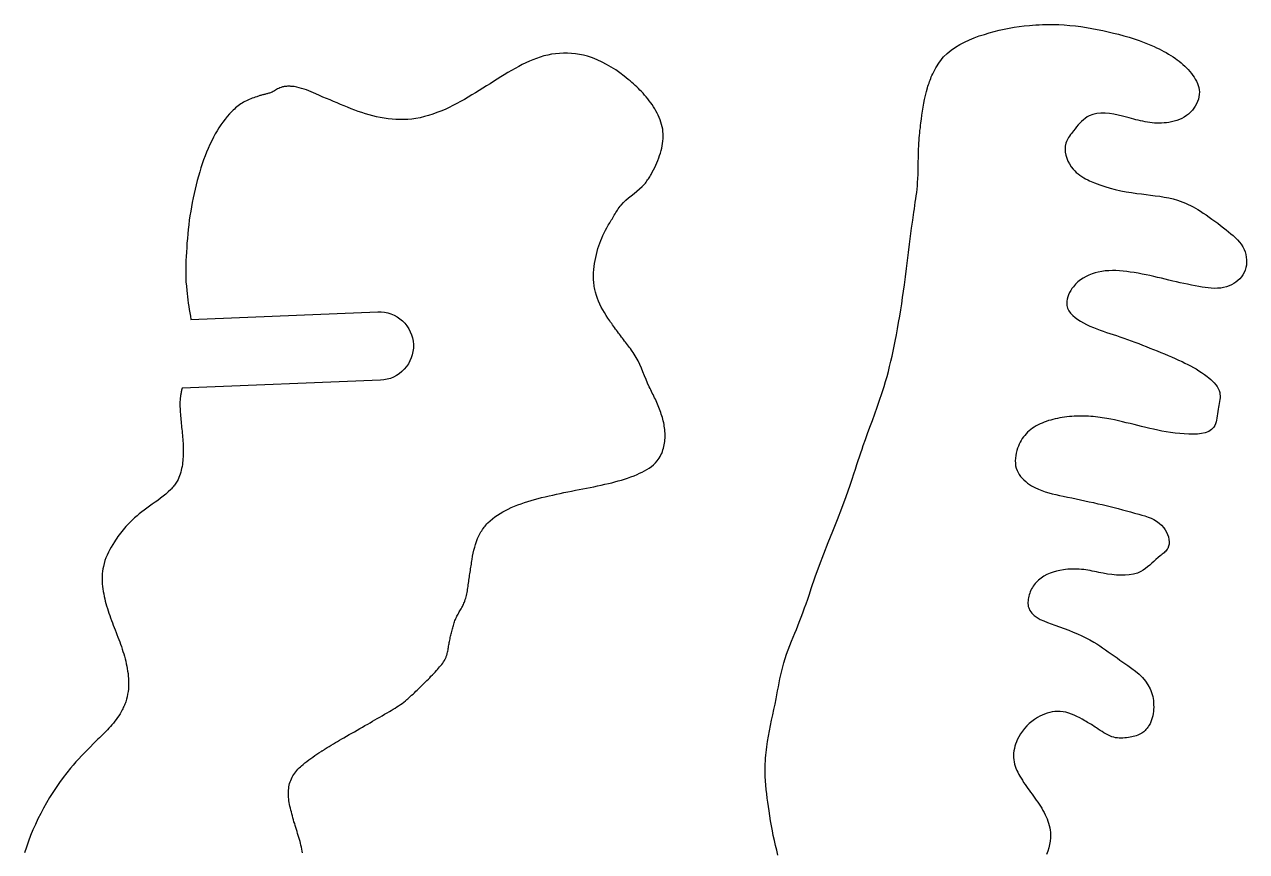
# Model space of a CAD drawing. Extents: x 0 to 940, y 0 to 559.
# Drawn here: x 487.7 to 594.8, y 475.5 to 548.1 of the extents above; entities that cross this region are included whole.
import ezdxf

# ---------------------------------------------------------------- set-up
doc = ezdxf.new("R2010")
doc.units = 0
doc.layers.add('CK_LEVEL_1', color=1, linetype='CONTINUOUS')

msp = doc.modelspace()

# ---------------------------------------------------------------- linework, layer by layer
at = {"layer": 'CK_LEVEL_1'}
msp.add_lwpolyline([(553.76, 475.23), (553.65, 475.66), (553.54, 476.09), (553.44, 476.52), (553.35, 476.95), (553.27, 477.38), (553.19, 477.81), (553.11, 478.25), (553.04, 478.69), (552.98, 479.12), (552.92, 479.5), (552.87, 479.87), (552.82, 480.24), (552.77, 480.62), (552.73, 480.99), (552.7, 481.37), (552.67, 481.74), (552.65, 482.12), (552.64, 482.5), (552.64, 482.74), (552.65, 482.99), (552.65, 483.24), (552.66, 483.49), (552.68, 483.74), (552.7, 483.99), (552.72, 484.23), (552.75, 484.48), (552.78, 484.73), (552.84, 485.2), (552.92, 485.67), (553.01, 486.14), (553.1, 486.61), (553.2, 487.08), (553.31, 487.55), (553.41, 488.01), (553.51, 488.48), (553.6, 488.94), (553.67, 489.29), (553.73, 489.64), (553.8, 489.99), (553.86, 490.34), (553.93, 490.69), (554.01, 491.04), (554.09, 491.4), (554.17, 491.75), (554.27, 492.1), (554.39, 492.48), (554.52, 492.87), (554.65, 493.24), (554.79, 493.62), (554.94, 493.99), (555.08, 494.34), (555.23, 494.69), (555.37, 495.03), (555.5, 495.35), (555.62, 495.66), (555.74, 495.96), (555.86, 496.26), (555.97, 496.58), (556.09, 496.91), (556.22, 497.27), (556.36, 497.67), (556.51, 498.12), (556.67, 498.62), (557.02, 499.64), (557.39, 500.65), (557.78, 501.65), (558.17, 502.65), (558.57, 503.65), (558.96, 504.65), (559.35, 505.66), (559.72, 506.67), (560.08, 507.68), (560.25, 508.2), (560.4, 508.66), (560.54, 509.08), (560.67, 509.47), (560.79, 509.83), (560.9, 510.17), (561.01, 510.5), (561.12, 510.83), (561.23, 511.16), (561.42, 511.67), (561.61, 512.21), (561.82, 512.76), (562.03, 513.34), (562.24, 513.92), (562.46, 514.51), (562.66, 515.11), (562.86, 515.71), (563.05, 516.31), (563.19, 516.75), (563.31, 517.2), (563.43, 517.64), (563.54, 518.08), (563.65, 518.53), (563.75, 518.97), (563.85, 519.41), (563.94, 519.85), (564.03, 520.29), (564.13, 520.84), (564.23, 521.38), (564.33, 521.93), (564.42, 522.48), (564.51, 523.03), (564.6, 523.58), (564.68, 524.13), (564.76, 524.68), (564.84, 525.24), (564.93, 525.95), (565.02, 526.66), (565.11, 527.37), (565.2, 528.08), (565.29, 528.79), (565.38, 529.5), (565.47, 530.21), (565.57, 530.91), (565.67, 531.62), (565.71, 531.91), (565.75, 532.2), (565.79, 532.48), (565.83, 532.77), (565.87, 533.05), (565.91, 533.34), (565.94, 533.63), (565.97, 533.91), (565.99, 534.2), (566.01, 534.56), (566.03, 534.92), (566.04, 535.28), (566.05, 535.65), (566.05, 536.01), (566.06, 536.37), (566.07, 536.74), (566.08, 537.1), (566.09, 537.46), (566.11, 537.68), (566.12, 537.9), (566.14, 538.12), (566.16, 538.34), (566.18, 538.56), (566.2, 538.77), (566.23, 538.99), (566.25, 539.21), (566.28, 539.43), (566.32, 539.77), (566.37, 540.12), (566.42, 540.46), (566.47, 540.81), (566.53, 541.15), (566.6, 541.49), (566.67, 541.83), (566.76, 542.17), (566.85, 542.51), (566.9, 542.65), (566.94, 542.79), (566.99, 542.92), (567.03, 543.06), (567.09, 543.19), (567.14, 543.33), (567.19, 543.46), (567.25, 543.6), (567.31, 543.73), (567.4, 543.91), (567.49, 544.08), (567.58, 544.26), (567.69, 544.43), (567.79, 544.59), (567.9, 544.76), (568.02, 544.91), (568.14, 545.07), (568.27, 545.21), (568.59, 545.53), (568.94, 545.81), (569.31, 546.07), (569.7, 546.31), (570.1, 546.52), (570.53, 546.72), (570.96, 546.89), (571.39, 547.05), (571.84, 547.19), (572.27, 547.33), (572.71, 547.45), (573.15, 547.55), (573.58, 547.65), (574.02, 547.74), (574.46, 547.82), (574.9, 547.88), (575.34, 547.94), (575.79, 547.98), (576.07, 548.01), (576.36, 548.03), (576.64, 548.04), (576.93, 548.05), (577.21, 548.06), (577.5, 548.06), (577.79, 548.06), (578.07, 548.06), (578.36, 548.05), (578.84, 548.02), (579.33, 547.98), (579.81, 547.93), (580.29, 547.87), (580.78, 547.8), (581.25, 547.72), (581.73, 547.63), (582.21, 547.53), (582.69, 547.42), (583.14, 547.31), (583.6, 547.2), (584.05, 547.07), (584.51, 546.94), (584.95, 546.8), (585.4, 546.65), (585.84, 546.48), (586.28, 546.31), (586.71, 546.12), (586.92, 546.02), (587.14, 545.92), (587.35, 545.81), (587.56, 545.7), (587.77, 545.59), (587.97, 545.47), (588.17, 545.34), (588.37, 545.22), (588.57, 545.08), (588.74, 544.96), (588.91, 544.83), (589.07, 544.69), (589.23, 544.55), (589.39, 544.41), (589.54, 544.26), (589.69, 544.1), (589.83, 543.93), (589.97, 543.76), (590.09, 543.6), (590.21, 543.43), (590.31, 543.26), (590.41, 543.08), (590.5, 542.9), (590.57, 542.72), (590.62, 542.53), (590.66, 542.34), (590.68, 542.15), (590.67, 541.93), (590.64, 541.72), (590.59, 541.51), (590.52, 541.3), (590.43, 541.1), (590.32, 540.9), (590.2, 540.71), (590.06, 540.54), (589.91, 540.37), (589.73, 540.21), (589.54, 540.07), (589.34, 539.94), (589.13, 539.83), (588.92, 539.73), (588.7, 539.65), (588.47, 539.58), (588.24, 539.52), (588, 539.48), (587.79, 539.45), (587.58, 539.43), (587.37, 539.41), (587.16, 539.41), (586.95, 539.41), (586.74, 539.42), (586.53, 539.44), (586.33, 539.47), (586.12, 539.5), (585.92, 539.53), (585.72, 539.57), (585.52, 539.61), (585.32, 539.66), (585.12, 539.71), (584.92, 539.76), (584.72, 539.82), (584.51, 539.87), (584.3, 539.93), (583.93, 540.03), (583.55, 540.12), (583.17, 540.19), (582.79, 540.25), (582.41, 540.28), (582.04, 540.29), (581.68, 540.25), (581.34, 540.17), (581.02, 540.04), (580.85, 539.95), (580.68, 539.83), (580.52, 539.7), (580.36, 539.56), (580.21, 539.41), (580.07, 539.25), (579.92, 539.08), (579.78, 538.91), (579.65, 538.74), (579.55, 538.63), (579.46, 538.51), (579.38, 538.4), (579.29, 538.28), (579.22, 538.16), (579.14, 538.04), (579.08, 537.91), (579.03, 537.79), (578.98, 537.66), (578.93, 537.4), (578.91, 537.14), (578.93, 536.87), (578.98, 536.61), (579.06, 536.34), (579.16, 536.08), (579.29, 535.83), (579.44, 535.59), (579.61, 535.37), (579.75, 535.22), (579.89, 535.09), (580.05, 534.96), (580.21, 534.84), (580.37, 534.73), (580.54, 534.63), (580.71, 534.54), (580.89, 534.45), (581.06, 534.36), (581.5, 534.17), (581.94, 534), (582.4, 533.85), (582.85, 533.72), (583.31, 533.6), (583.78, 533.49), (584.25, 533.4), (584.72, 533.32), (585.2, 533.25), (585.6, 533.2), (586, 533.15), (586.4, 533.11), (586.81, 533.05), (587.21, 533), (587.6, 532.93), (587.99, 532.85), (588.38, 532.76), (588.77, 532.65), (589, 532.57), (589.23, 532.48), (589.45, 532.39), (589.68, 532.29), (589.9, 532.18), (590.12, 532.07), (590.33, 531.95), (590.55, 531.83), (590.76, 531.7), (591.02, 531.53), (591.28, 531.36), (591.53, 531.18), (591.78, 531), (592.03, 530.82), (592.28, 530.63), (592.53, 530.44), (592.78, 530.24), (593.03, 530.05), (593.23, 529.88), (593.44, 529.72), (593.64, 529.55), (593.83, 529.37), (594.02, 529.18), (594.19, 528.99), (594.34, 528.79), (594.48, 528.57), (594.59, 528.34), (594.68, 528.13), (594.74, 527.9), (594.78, 527.67), (594.81, 527.44), (594.81, 527.21), (594.79, 526.97), (594.75, 526.75), (594.68, 526.52), (594.59, 526.31), (594.49, 526.12), (594.36, 525.94), (594.21, 525.77), (594.05, 525.61), (593.87, 525.47), (593.68, 525.35), (593.48, 525.24), (593.28, 525.14), (593.06, 525.07), (592.8, 525), (592.54, 524.95), (592.27, 524.93), (592, 524.92), (591.72, 524.93), (591.45, 524.96), (591.18, 524.99), (590.91, 525.04), (590.63, 525.08), (590.3, 525.15), (589.97, 525.21), (589.64, 525.28), (589.31, 525.35), (588.99, 525.42), (588.66, 525.5), (588.34, 525.57), (588.01, 525.65), (587.69, 525.73), (587.35, 525.81), (587.02, 525.89), (586.68, 525.97), (586.34, 526.04), (586, 526.11), (585.66, 526.18), (585.31, 526.25), (584.97, 526.31), (584.62, 526.36), (584.31, 526.4), (583.99, 526.44), (583.68, 526.46), (583.37, 526.48), (583.05, 526.48), (582.74, 526.47), (582.43, 526.45), (582.12, 526.4), (581.81, 526.35), (581.54, 526.28), (581.27, 526.19), (581, 526.09), (580.75, 525.97), (580.5, 525.83), (580.26, 525.67), (580.04, 525.49), (579.83, 525.29), (579.64, 525.07), (579.51, 524.9), (579.4, 524.73), (579.3, 524.55), (579.21, 524.36), (579.14, 524.17), (579.09, 523.98), (579.06, 523.8), (579.05, 523.61), (579.07, 523.43), (579.13, 523.2), (579.24, 522.97), (579.39, 522.76), (579.58, 522.56), (579.79, 522.38), (580.03, 522.21), (580.27, 522.05), (580.53, 521.9), (580.79, 521.76), (581.09, 521.62), (581.39, 521.49), (581.68, 521.37), (581.97, 521.26), (582.25, 521.16), (582.54, 521.06), (582.82, 520.97), (583.11, 520.88), (583.4, 520.78), (583.72, 520.67), (584.05, 520.56), (584.37, 520.44), (584.7, 520.32), (585.03, 520.2), (585.36, 520.08), (585.69, 519.95), (586.02, 519.82), (586.34, 519.69), (586.66, 519.57), (586.98, 519.44), (587.3, 519.31), (587.61, 519.18), (587.93, 519.05), (588.24, 518.92), (588.55, 518.78), (588.85, 518.64), (589.16, 518.5), (589.41, 518.38), (589.66, 518.26), (589.9, 518.13), (590.15, 518), (590.39, 517.86), (590.63, 517.71), (590.87, 517.55), (591.11, 517.38), (591.35, 517.2), (591.51, 517.07), (591.67, 516.93), (591.83, 516.79), (591.97, 516.64), (592.11, 516.48), (592.22, 516.32), (592.32, 516.15), (592.4, 515.98), (592.46, 515.8), (592.48, 515.65), (592.49, 515.49), (592.49, 515.34), (592.47, 515.17), (592.45, 515.01), (592.42, 514.84), (592.39, 514.67), (592.36, 514.5), (592.33, 514.33), (592.3, 514.13), (592.27, 513.94), (592.24, 513.75), (592.21, 513.56), (592.18, 513.38), (592.14, 513.21), (592.08, 513.05), (592.02, 512.9), (591.93, 512.76), (591.74, 512.55), (591.49, 512.38), (591.19, 512.27), (590.86, 512.19), (590.5, 512.15), (590.13, 512.13), (589.74, 512.14), (589.35, 512.16), (588.97, 512.2), (588.55, 512.24), (588.15, 512.3), (587.77, 512.36), (587.4, 512.42), (587.03, 512.49), (586.67, 512.57), (586.32, 512.65), (585.97, 512.73), (585.61, 512.82), (585.28, 512.9), (584.95, 512.98), (584.61, 513.07), (584.27, 513.15), (583.93, 513.23), (583.59, 513.31), (583.25, 513.39), (582.91, 513.46), (582.56, 513.52), (582.36, 513.55), (582.16, 513.58), (581.97, 513.61), (581.77, 513.64), (581.57, 513.66), (581.37, 513.68), (581.17, 513.7), (580.97, 513.71), (580.77, 513.72), (580.56, 513.73), (580.35, 513.73), (580.14, 513.73), (579.92, 513.72), (579.71, 513.71), (579.5, 513.7), (579.29, 513.68), (579.07, 513.66), (578.86, 513.63), (578.66, 513.6), (578.46, 513.57), (578.25, 513.53), (578.05, 513.49), (577.85, 513.44), (577.65, 513.38), (577.46, 513.33), (577.26, 513.26), (577.07, 513.19), (576.89, 513.12), (576.72, 513.04), (576.54, 512.95), (576.38, 512.86), (576.21, 512.77), (576.05, 512.66), (575.9, 512.55), (575.76, 512.44), (575.62, 512.31), (575.49, 512.18), (575.37, 512.04), (575.26, 511.9), (575.16, 511.75), (575.06, 511.6), (574.97, 511.44), (574.89, 511.27), (574.82, 511.1), (574.75, 510.92), (574.68, 510.71), (574.63, 510.49), (574.59, 510.26), (574.56, 510.04), (574.55, 509.82), (574.56, 509.59), (574.58, 509.38), (574.63, 509.17), (574.7, 508.96), (574.79, 508.78), (574.89, 508.6), (575.01, 508.43), (575.15, 508.28), (575.3, 508.13), (575.46, 507.99), (575.63, 507.85), (575.8, 507.73), (575.98, 507.62), (576.27, 507.46), (576.57, 507.32), (576.87, 507.2), (577.17, 507.09), (577.48, 507), (577.79, 506.92), (578.11, 506.84), (578.42, 506.77), (578.74, 506.71), (579.12, 506.63), (579.5, 506.55), (579.88, 506.47), (580.26, 506.39), (580.64, 506.31), (581.02, 506.22), (581.4, 506.14), (581.77, 506.05), (582.15, 505.97), (582.51, 505.88), (582.86, 505.8), (583.22, 505.71), (583.57, 505.62), (583.93, 505.52), (584.29, 505.43), (584.64, 505.33), (585, 505.23), (585.37, 505.13), (585.64, 505.05), (585.91, 504.97), (586.18, 504.88), (586.44, 504.77), (586.69, 504.65), (586.93, 504.51), (587.16, 504.35), (587.37, 504.16), (587.56, 503.94), (587.68, 503.75), (587.79, 503.56), (587.89, 503.35), (587.96, 503.13), (588.01, 502.92), (588.03, 502.71), (588.02, 502.5), (587.98, 502.31), (587.91, 502.13), (587.86, 502.05), (587.8, 501.97), (587.73, 501.89), (587.66, 501.82), (587.58, 501.75), (587.5, 501.69), (587.42, 501.62), (587.33, 501.55), (587.25, 501.49), (587.05, 501.32), (586.87, 501.16), (586.69, 500.99), (586.5, 500.82), (586.32, 500.66), (586.14, 500.5), (585.96, 500.36), (585.76, 500.23), (585.56, 500.11), (585.24, 499.97), (584.89, 499.87), (584.53, 499.81), (584.16, 499.78), (583.78, 499.77), (583.4, 499.79), (583.01, 499.83), (582.62, 499.88), (582.24, 499.95), (582.05, 499.99), (581.86, 500.03), (581.67, 500.07), (581.48, 500.1), (581.29, 500.14), (581.1, 500.18), (580.91, 500.21), (580.73, 500.24), (580.54, 500.27), (580.34, 500.29), (580.15, 500.3), (579.95, 500.32), (579.75, 500.32), (579.56, 500.32), (579.36, 500.31), (579.16, 500.3), (578.96, 500.28), (578.76, 500.25), (578.46, 500.2), (578.17, 500.13), (577.88, 500.05), (577.6, 499.95), (577.32, 499.83), (577.06, 499.69), (576.82, 499.53), (576.59, 499.35), (576.38, 499.15), (576.29, 499.05), (576.2, 498.94), (576.12, 498.83), (576.05, 498.71), (575.98, 498.59), (575.91, 498.46), (575.86, 498.33), (575.81, 498.2), (575.76, 498.06), (575.73, 497.93), (575.7, 497.8), (575.68, 497.67), (575.67, 497.54), (575.66, 497.41), (575.66, 497.29), (575.67, 497.16), (575.69, 497.04), (575.72, 496.93), (575.83, 496.67), (576, 496.44), (576.21, 496.24), (576.46, 496.07), (576.74, 495.91), (577.04, 495.77), (577.36, 495.64), (577.68, 495.52), (578, 495.41), (578.43, 495.25), (578.84, 495.1), (579.24, 494.95), (579.63, 494.79), (580, 494.63), (580.37, 494.46), (580.73, 494.28), (581.08, 494.1), (581.43, 493.9), (581.68, 493.75), (581.94, 493.58), (582.19, 493.42), (582.44, 493.24), (582.69, 493.07), (582.95, 492.89), (583.2, 492.71), (583.46, 492.53), (583.72, 492.34), (584.07, 492.1), (584.41, 491.86), (584.75, 491.61), (585.08, 491.36), (585.39, 491.09), (585.68, 490.8), (585.95, 490.5), (586.17, 490.18), (586.36, 489.83), (586.43, 489.67), (586.49, 489.5), (586.54, 489.32), (586.59, 489.14), (586.62, 488.96), (586.65, 488.78), (586.66, 488.59), (586.67, 488.4), (586.68, 488.21), (586.67, 488.02), (586.65, 487.84), (586.63, 487.65), (586.59, 487.46), (586.55, 487.28), (586.49, 487.1), (586.43, 486.93), (586.35, 486.76), (586.26, 486.6), (586.21, 486.52), (586.16, 486.45), (586.11, 486.37), (586.05, 486.3), (585.99, 486.24), (585.93, 486.17), (585.87, 486.11), (585.8, 486.05), (585.73, 486), (585.62, 485.93), (585.51, 485.86), (585.39, 485.8), (585.27, 485.76), (585.14, 485.71), (585.01, 485.67), (584.88, 485.64), (584.75, 485.61), (584.62, 485.59), (584.46, 485.56), (584.29, 485.53), (584.13, 485.52), (583.97, 485.5), (583.81, 485.5), (583.65, 485.5), (583.49, 485.51), (583.33, 485.53), (583.18, 485.57), (583, 485.62), (582.82, 485.69), (582.65, 485.77), (582.48, 485.86), (582.31, 485.96), (582.15, 486.07), (581.99, 486.17), (581.82, 486.28), (581.66, 486.39), (581.55, 486.47), (581.44, 486.54), (581.33, 486.61), (581.22, 486.68), (581.1, 486.75), (580.99, 486.82), (580.88, 486.88), (580.76, 486.95), (580.65, 487.02), (580.42, 487.15), (580.19, 487.27), (579.95, 487.39), (579.72, 487.5), (579.47, 487.6), (579.23, 487.69), (578.98, 487.76), (578.73, 487.81), (578.48, 487.83), (578.25, 487.84), (578.02, 487.83), (577.79, 487.8), (577.57, 487.75), (577.34, 487.68), (577.12, 487.61), (576.9, 487.52), (576.69, 487.41), (576.48, 487.3), (576.23, 487.14), (575.99, 486.96), (575.76, 486.77), (575.55, 486.57), (575.35, 486.35), (575.17, 486.11), (575, 485.87), (574.85, 485.61), (574.72, 485.34), (574.64, 485.16), (574.57, 484.97), (574.51, 484.78), (574.47, 484.58), (574.43, 484.38), (574.4, 484.19), (574.39, 483.99), (574.4, 483.79), (574.41, 483.6), (574.44, 483.41), (574.49, 483.22), (574.54, 483.04), (574.61, 482.85), (574.69, 482.67), (574.77, 482.5), (574.86, 482.32), (574.96, 482.15), (575.06, 481.98), (575.17, 481.8), (575.28, 481.62), (575.4, 481.44), (575.52, 481.26), (575.65, 481.09), (575.77, 480.92), (575.89, 480.75), (576.02, 480.57), (576.14, 480.4), (576.27, 480.23), (576.39, 480.06), (576.51, 479.88), (576.63, 479.71), (576.75, 479.53), (576.86, 479.35), (576.97, 479.16), (577.07, 478.98), (577.17, 478.78), (577.25, 478.6), (577.33, 478.41), (577.4, 478.22), (577.47, 478.03), (577.52, 477.83), (577.57, 477.64), (577.6, 477.44), (577.62, 477.24), (577.64, 477.04), (577.63, 476.75), (577.6, 476.45), (577.55, 476.16), (577.48, 475.87), (577.39, 475.58), (577.29, 475.29)], dxfattribs=at)
msp.add_lwpolyline([(512.12, 475.43), (512.09, 475.6), (512.05, 475.77), (512.01, 475.94), (511.97, 476.11), (511.93, 476.28), (511.89, 476.44), (511.84, 476.62), (511.79, 476.79), (511.74, 476.97), (511.68, 477.14), (511.63, 477.31), (511.58, 477.49), (511.52, 477.66), (511.47, 477.83), (511.42, 478.01), (511.36, 478.17), (511.31, 478.34), (511.27, 478.51), (511.22, 478.68), (511.17, 478.85), (511.13, 479.02), (511.09, 479.18), (511.05, 479.36), (511.01, 479.53), (510.98, 479.68), (510.95, 479.84), (510.92, 479.99), (510.9, 480.15), (510.89, 480.31), (510.88, 480.47), (510.87, 480.62), (510.87, 480.78), (510.88, 480.94), (510.9, 481.09), (510.92, 481.23), (510.95, 481.37), (510.98, 481.52), (511.02, 481.66), (511.07, 481.79), (511.13, 481.93), (511.19, 482.06), (511.26, 482.19), (511.34, 482.31), (511.42, 482.43), (511.51, 482.55), (511.61, 482.66), (511.71, 482.77), (511.81, 482.88), (511.92, 482.98), (512.03, 483.08), (512.15, 483.18), (512.32, 483.32), (512.49, 483.45), (512.66, 483.58), (512.84, 483.71), (513.01, 483.84), (513.19, 483.96), (513.37, 484.08), (513.55, 484.2), (513.73, 484.32), (513.77, 484.34), (513.81, 484.37), (513.86, 484.39), (513.9, 484.42), (513.94, 484.44), (513.98, 484.47), (514.02, 484.5), (514.06, 484.52), (514.1, 484.55), (514.28, 484.66), (514.45, 484.77), (514.63, 484.88), (514.81, 484.99), (515, 485.1), (515.18, 485.21), (515.36, 485.31), (515.54, 485.42), (515.72, 485.53), (515.95, 485.66), (516.19, 485.8), (516.42, 485.93), (516.65, 486.06), (516.89, 486.2), (517.12, 486.33), (517.35, 486.46), (517.58, 486.59), (517.82, 486.73), (518.03, 486.85), (518.24, 486.97), (518.45, 487.09), (518.66, 487.22), (518.87, 487.34), (519.09, 487.46), (519.3, 487.59), (519.51, 487.71), (519.72, 487.84), (519.88, 487.93), (520.05, 488.03), (520.21, 488.13), (520.37, 488.23), (520.53, 488.33), (520.68, 488.43), (520.84, 488.54), (520.99, 488.66), (521.14, 488.77), (521.2, 488.82), (521.26, 488.87), (521.32, 488.93), (521.37, 488.98), (521.43, 489.03), (521.49, 489.08), (521.55, 489.14), (521.61, 489.19), (521.66, 489.25), (521.79, 489.36), (521.91, 489.48), (522.03, 489.6), (522.16, 489.71), (522.28, 489.83), (522.4, 489.95), (522.53, 490.07), (522.65, 490.19), (522.77, 490.31), (522.89, 490.43), (523.01, 490.55), (523.13, 490.67), (523.25, 490.79), (523.36, 490.92), (523.48, 491.04), (523.6, 491.16), (523.72, 491.29), (523.83, 491.41), (523.93, 491.52), (524.03, 491.63), (524.12, 491.74), (524.21, 491.85), (524.3, 491.96), (524.39, 492.07), (524.47, 492.19), (524.54, 492.31), (524.61, 492.44), (524.63, 492.49), (524.66, 492.54), (524.68, 492.59), (524.7, 492.65), (524.72, 492.7), (524.74, 492.76), (524.76, 492.81), (524.77, 492.86), (524.79, 492.92), (524.81, 493.02), (524.84, 493.13), (524.86, 493.24), (524.88, 493.34), (524.89, 493.45), (524.91, 493.55), (524.93, 493.66), (524.94, 493.77), (524.96, 493.87), (524.98, 493.98), (525, 494.09), (525.03, 494.2), (525.05, 494.31), (525.08, 494.42), (525.11, 494.53), (525.14, 494.64), (525.16, 494.74), (525.19, 494.85), (525.22, 494.96), (525.24, 495.07), (525.27, 495.17), (525.3, 495.28), (525.32, 495.38), (525.35, 495.49), (525.39, 495.59), (525.42, 495.69), (525.46, 495.8), (525.5, 495.89), (525.54, 495.99), (525.59, 496.09), (525.63, 496.18), (525.68, 496.28), (525.74, 496.37), (525.79, 496.47), (525.84, 496.56), (525.89, 496.65), (525.95, 496.75), (526, 496.84), (526.05, 496.94), (526.11, 497.03), (526.16, 497.12), (526.2, 497.22), (526.25, 497.32), (526.29, 497.41), (526.33, 497.51), (526.37, 497.64), (526.41, 497.76), (526.44, 497.89), (526.47, 498.01), (526.5, 498.14), (526.52, 498.27), (526.55, 498.4), (526.57, 498.53), (526.59, 498.66), (526.61, 498.8), (526.63, 498.94), (526.65, 499.08), (526.67, 499.22), (526.69, 499.35), (526.71, 499.49), (526.73, 499.63), (526.75, 499.77), (526.77, 499.91), (526.79, 500.05), (526.81, 500.19), (526.83, 500.33), (526.85, 500.47), (526.87, 500.61), (526.9, 500.75), (526.92, 500.89), (526.94, 501.03), (526.96, 501.17), (527.01, 501.44), (527.06, 501.7), (527.12, 501.96), (527.19, 502.23), (527.26, 502.48), (527.35, 502.74), (527.45, 502.99), (527.56, 503.23), (527.68, 503.47), (527.74, 503.58), (527.81, 503.68), (527.88, 503.78), (527.95, 503.89), (528.02, 503.98), (528.1, 504.08), (528.18, 504.18), (528.26, 504.27), (528.35, 504.36), (528.54, 504.55), (528.75, 504.73), (528.96, 504.89), (529.18, 505.05), (529.41, 505.19), (529.65, 505.33), (529.89, 505.46), (530.13, 505.58), (530.38, 505.7), (530.67, 505.82), (530.96, 505.94), (531.25, 506.05), (531.55, 506.15), (531.84, 506.25), (532.14, 506.34), (532.44, 506.42), (532.74, 506.5), (533.04, 506.58), (533.37, 506.66), (533.7, 506.74), (534.03, 506.81), (534.35, 506.88), (534.68, 506.95), (535.01, 507.02), (535.34, 507.09), (535.67, 507.15), (536.01, 507.22), (536.33, 507.28), (536.65, 507.35), (536.98, 507.41), (537.3, 507.47), (537.63, 507.54), (537.95, 507.61), (538.27, 507.68), (538.59, 507.75), (538.91, 507.82), (539.2, 507.89), (539.48, 507.97), (539.76, 508.04), (540.04, 508.12), (540.32, 508.21), (540.59, 508.3), (540.87, 508.4), (541.15, 508.5), (541.42, 508.61), (541.64, 508.71), (541.86, 508.81), (542.07, 508.92), (542.28, 509.04), (542.48, 509.17), (542.67, 509.31), (542.86, 509.46), (543.02, 509.62), (543.18, 509.8), (543.27, 509.92), (543.36, 510.05), (543.43, 510.18), (543.51, 510.32), (543.57, 510.46), (543.63, 510.61), (543.68, 510.76), (543.73, 510.91), (543.77, 511.06), (543.8, 511.2), (543.83, 511.35), (543.85, 511.5), (543.86, 511.65), (543.87, 511.8), (543.88, 511.94), (543.88, 512.09), (543.87, 512.24), (543.86, 512.39), (543.85, 512.54), (543.83, 512.69), (543.8, 512.85), (543.78, 513), (543.75, 513.15), (543.71, 513.3), (543.67, 513.45), (543.63, 513.59), (543.59, 513.74), (543.54, 513.89), (543.49, 514.04), (543.44, 514.19), (543.39, 514.34), (543.33, 514.49), (543.27, 514.63), (543.21, 514.78), (543.15, 514.92), (543.08, 515.06), (543.02, 515.2), (542.95, 515.34), (542.88, 515.48), (542.82, 515.61), (542.75, 515.75), (542.68, 515.89), (542.61, 516.02), (542.55, 516.16), (542.48, 516.3), (542.34, 516.62), (542.2, 516.95), (542.06, 517.27), (541.93, 517.6), (541.79, 517.93), (541.65, 518.25), (541.5, 518.56), (541.33, 518.87), (541.15, 519.17), (541.08, 519.29), (541, 519.41), (540.92, 519.52), (540.83, 519.64), (540.75, 519.75), (540.66, 519.86), (540.58, 519.97), (540.49, 520.09), (540.4, 520.2), (540.31, 520.31), (540.23, 520.43), (540.14, 520.55), (540.05, 520.66), (539.96, 520.78), (539.87, 520.9), (539.79, 521.01), (539.7, 521.13), (539.61, 521.25), (539.53, 521.36), (539.44, 521.48), (539.35, 521.6), (539.27, 521.72), (539.19, 521.84), (539.1, 521.96), (539.02, 522.08), (538.94, 522.2), (538.86, 522.32), (538.7, 522.56), (538.56, 522.8), (538.42, 523.04), (538.28, 523.29), (538.16, 523.54), (538.04, 523.79), (537.94, 524.05), (537.85, 524.31), (537.77, 524.58), (537.74, 524.71), (537.71, 524.84), (537.69, 524.97), (537.66, 525.1), (537.65, 525.23), (537.63, 525.36), (537.62, 525.49), (537.61, 525.63), (537.6, 525.76), (537.6, 526.03), (537.61, 526.3), (537.62, 526.57), (537.65, 526.84), (537.69, 527.11), (537.73, 527.38), (537.79, 527.64), (537.85, 527.9), (537.92, 528.17), (537.99, 528.41), (538.07, 528.64), (538.15, 528.88), (538.24, 529.11), (538.33, 529.34), (538.43, 529.57), (538.54, 529.79), (538.65, 530.02), (538.77, 530.24), (538.83, 530.35), (538.89, 530.46), (538.96, 530.57), (539.02, 530.68), (539.09, 530.79), (539.15, 530.89), (539.22, 531), (539.28, 531.11), (539.35, 531.22), (539.42, 531.34), (539.49, 531.45), (539.56, 531.57), (539.63, 531.68), (539.7, 531.79), (539.77, 531.9), (539.85, 532.01), (539.93, 532.12), (540.01, 532.22), (540.22, 532.45), (540.44, 532.66), (540.67, 532.86), (540.91, 533.05), (541.15, 533.24), (541.4, 533.44), (541.63, 533.64), (541.86, 533.85), (542.07, 534.07), (542.14, 534.16), (542.21, 534.25), (542.28, 534.34), (542.34, 534.43), (542.41, 534.52), (542.47, 534.62), (542.53, 534.71), (542.59, 534.81), (542.64, 534.91), (542.75, 535.11), (542.86, 535.31), (542.96, 535.51), (543.06, 535.72), (543.15, 535.93), (543.24, 536.14), (543.32, 536.36), (543.39, 536.57), (543.46, 536.79), (543.52, 537), (543.57, 537.21), (543.61, 537.42), (543.65, 537.63), (543.68, 537.84), (543.7, 538.05), (543.7, 538.26), (543.7, 538.47), (543.68, 538.68), (543.66, 538.89), (543.62, 539.1), (543.56, 539.3), (543.5, 539.51), (543.43, 539.71), (543.35, 539.9), (543.26, 540.1), (543.17, 540.29), (543.06, 540.48), (542.96, 540.67), (542.85, 540.85), (542.73, 541.03), (542.61, 541.2), (542.48, 541.38), (542.35, 541.54), (542.22, 541.71), (542.08, 541.87), (541.94, 542.03), (541.8, 542.17), (541.67, 542.31), (541.53, 542.45), (541.39, 542.59), (541.24, 542.72), (541.1, 542.85), (540.95, 542.98), (540.8, 543.11), (540.64, 543.24), (540.28, 543.53), (539.91, 543.81), (539.54, 544.07), (539.15, 544.32), (538.75, 544.56), (538.35, 544.77), (537.93, 544.96), (537.5, 545.13), (537.07, 545.27), (536.73, 545.36), (536.38, 545.43), (536.03, 545.49), (535.68, 545.53), (535.33, 545.55), (534.98, 545.55), (534.63, 545.53), (534.28, 545.5), (533.93, 545.45), (533.6, 545.38), (533.26, 545.3), (532.94, 545.2), (532.61, 545.09), (532.29, 544.97), (531.98, 544.83), (531.66, 544.69), (531.35, 544.54), (531.05, 544.38), (530.73, 544.2), (530.41, 544.02), (530.09, 543.84), (529.78, 543.65), (529.47, 543.46), (529.16, 543.27), (528.85, 543.07), (528.54, 542.87), (528.23, 542.68), (527.91, 542.47), (527.59, 542.27), (527.27, 542.07), (526.94, 541.88), (526.62, 541.68), (526.29, 541.49), (525.96, 541.31), (525.62, 541.13), (525.29, 540.95), (524.94, 540.78), (524.59, 540.62), (524.23, 540.47), (523.87, 540.33), (523.51, 540.2), (523.15, 540.08), (522.78, 539.98), (522.4, 539.89), (522.02, 539.82), (521.68, 539.77), (521.34, 539.74), (520.99, 539.72), (520.64, 539.72), (520.29, 539.73), (519.95, 539.75), (519.6, 539.79), (519.26, 539.84), (518.91, 539.9), (518.59, 539.97), (518.26, 540.05), (517.94, 540.14), (517.62, 540.23), (517.31, 540.33), (516.99, 540.44), (516.68, 540.56), (516.37, 540.67), (516.06, 540.8), (515.75, 540.92), (515.44, 541.05), (515.13, 541.18), (514.82, 541.31), (514.52, 541.44), (514.21, 541.57), (513.9, 541.7), (513.59, 541.84), (513.28, 541.97), (513.08, 542.06), (512.87, 542.15), (512.66, 542.24), (512.45, 542.32), (512.24, 542.39), (512.03, 542.46), (511.82, 542.52), (511.6, 542.57), (511.38, 542.61), (511.32, 542.61), (511.27, 542.62), (511.21, 542.63), (511.15, 542.63), (511.09, 542.63), (511.03, 542.64), (510.97, 542.64), (510.91, 542.64), (510.86, 542.64), (510.78, 542.64), (510.71, 542.63), (510.64, 542.63), (510.57, 542.62), (510.5, 542.61), (510.43, 542.6), (510.36, 542.58), (510.3, 542.56), (510.23, 542.54), (510.13, 542.5), (510.03, 542.46), (509.93, 542.41), (509.84, 542.36), (509.74, 542.3), (509.65, 542.25), (509.55, 542.19), (509.46, 542.14), (509.36, 542.1), (509.29, 542.07), (509.22, 542.05), (509.15, 542.03), (509.08, 542.01), (509.01, 541.99), (508.94, 541.97), (508.87, 541.95), (508.8, 541.93), (508.73, 541.92), (508.66, 541.9), (508.59, 541.88), (508.52, 541.86), (508.45, 541.84), (508.38, 541.82), (508.31, 541.8), (508.24, 541.77), (508.17, 541.75), (508.1, 541.73), (507.97, 541.68), (507.84, 541.64), (507.7, 541.59), (507.57, 541.54), (507.44, 541.49), (507.31, 541.43), (507.19, 541.38), (507.06, 541.31), (506.94, 541.25), (506.82, 541.17), (506.7, 541.1), (506.58, 541.01), (506.47, 540.93), (506.36, 540.84), (506.25, 540.75), (506.14, 540.65), (506.04, 540.55), (505.94, 540.45), (505.72, 540.23), (505.52, 539.99), (505.32, 539.75), (505.13, 539.51), (504.95, 539.25), (504.78, 538.99), (504.62, 538.73), (504.46, 538.46), (504.31, 538.19), (504.15, 537.86), (503.99, 537.53), (503.84, 537.2), (503.7, 536.87), (503.57, 536.53), (503.44, 536.19), (503.32, 535.84), (503.21, 535.5), (503.1, 535.15), (502.99, 534.77), (502.89, 534.39), (502.79, 534.01), (502.7, 533.62), (502.61, 533.24), (502.53, 532.85), (502.45, 532.46), (502.38, 532.07), (502.31, 531.68), (502.25, 531.29), (502.19, 530.89), (502.14, 530.5), (502.1, 530.1), (502.05, 529.7), (502.02, 529.3), (501.98, 528.9), (501.96, 528.51), (501.93, 528.11), (501.91, 527.73), (501.9, 527.36), (501.89, 526.99), (501.88, 526.61), (501.88, 526.24), (501.89, 525.87), (501.9, 525.49), (501.93, 525.12), (501.96, 524.75), (501.99, 524.47), (502.02, 524.19), (502.06, 523.91), (502.1, 523.62), (502.15, 523.34), (502.19, 523.06), (502.24, 522.78), (502.28, 522.49), (502.33, 522.21), (518.7, 522.87, -0.414214), (521.82, 519.99, -0.414214), (518.94, 516.87), (501.56, 516.17), (501.54, 516.09), (501.52, 516.01), (501.5, 515.93), (501.48, 515.85), (501.47, 515.77), (501.45, 515.69), (501.44, 515.61), (501.42, 515.53), (501.41, 515.45), (501.39, 515.3), (501.38, 515.14), (501.37, 514.99), (501.37, 514.84), (501.37, 514.68), (501.37, 514.53), (501.38, 514.38), (501.39, 514.22), (501.4, 514.07), (501.41, 513.9), (501.42, 513.73), (501.44, 513.57), (501.45, 513.4), (501.47, 513.24), (501.48, 513.07), (501.5, 512.9), (501.52, 512.74), (501.54, 512.57), (501.55, 512.4), (501.57, 512.23), (501.59, 512.05), (501.6, 511.88), (501.62, 511.71), (501.63, 511.54), (501.64, 511.36), (501.65, 511.19), (501.65, 511.02), (501.66, 510.85), (501.66, 510.68), (501.66, 510.51), (501.65, 510.34), (501.64, 510.17), (501.63, 509.99), (501.62, 509.82), (501.6, 509.65), (501.58, 509.48), (501.55, 509.31), (501.52, 509.14), (501.48, 508.98), (501.44, 508.81), (501.39, 508.65), (501.34, 508.49), (501.27, 508.33), (501.2, 508.17), (501.13, 508.02), (501.07, 507.94), (501.02, 507.85), (500.96, 507.76), (500.9, 507.68), (500.83, 507.6), (500.77, 507.52), (500.7, 507.44), (500.63, 507.36), (500.56, 507.29), (500.35, 507.08), (500.13, 506.88), (499.9, 506.7), (499.67, 506.52), (499.43, 506.34), (499.19, 506.17), (498.94, 506), (498.7, 505.83), (498.46, 505.65), (498.24, 505.49), (498.03, 505.33), (497.81, 505.16), (497.61, 504.98), (497.4, 504.81), (497.2, 504.62), (497.01, 504.44), (496.82, 504.25), (496.64, 504.05), (496.51, 503.91), (496.4, 503.77), (496.28, 503.62), (496.16, 503.47), (496.05, 503.32), (495.94, 503.17), (495.84, 503.02), (495.73, 502.86), (495.63, 502.71), (495.49, 502.48), (495.35, 502.25), (495.22, 502.02), (495.1, 501.79), (494.99, 501.55), (494.89, 501.3), (494.8, 501.06), (494.72, 500.81), (494.66, 500.55), (494.62, 500.34), (494.59, 500.12), (494.57, 499.9), (494.56, 499.68), (494.55, 499.46), (494.56, 499.24), (494.57, 499.01), (494.59, 498.79), (494.62, 498.57), (494.65, 498.36), (494.69, 498.14), (494.73, 497.92), (494.78, 497.71), (494.83, 497.5), (494.89, 497.29), (494.95, 497.08), (495.01, 496.87), (495.08, 496.66), (495.15, 496.45), (495.22, 496.24), (495.3, 496.03), (495.37, 495.82), (495.45, 495.61), (495.53, 495.4), (495.61, 495.19), (495.69, 494.98), (495.77, 494.77), (495.85, 494.57), (495.93, 494.36), (496.01, 494.15), (496.09, 493.94), (496.17, 493.73), (496.24, 493.52), (496.31, 493.3), (496.38, 493.09), (496.45, 492.88), (496.51, 492.67), (496.57, 492.45), (496.62, 492.24), (496.67, 492.02), (496.71, 491.81), (496.75, 491.59), (496.79, 491.37), (496.82, 491.15), (496.84, 490.93), (496.86, 490.71), (496.87, 490.48), (496.87, 490.25), (496.86, 490.02), (496.85, 489.79), (496.83, 489.57), (496.79, 489.34), (496.75, 489.12), (496.69, 488.9), (496.66, 488.79), (496.62, 488.69), (496.59, 488.58), (496.55, 488.48), (496.51, 488.38), (496.46, 488.27), (496.41, 488.17), (496.37, 488.07), (496.31, 487.97), (496.22, 487.8), (496.12, 487.63), (496.01, 487.46), (495.9, 487.29), (495.78, 487.13), (495.66, 486.97), (495.54, 486.81), (495.41, 486.66), (495.28, 486.51), (495.15, 486.36), (495.02, 486.22), (494.88, 486.08), (494.74, 485.94), (494.6, 485.8), (494.46, 485.66), (494.32, 485.53), (494.18, 485.39), (494.04, 485.26), (493.78, 485), (493.52, 484.74), (493.26, 484.48), (493, 484.22), (492.75, 483.95), (492.5, 483.68), (492.26, 483.41), (492.02, 483.13), (491.78, 482.86), (491.45, 482.44), (491.13, 482.03), (490.82, 481.6), (490.52, 481.17), (490.23, 480.72), (489.95, 480.28), (489.68, 479.82), (489.42, 479.36), (489.17, 478.89), (488.93, 478.42), (488.71, 477.93), (488.49, 477.45), (488.29, 476.95), (488.1, 476.46), (487.92, 475.95), (487.75, 475.45)], format="xyb", dxfattribs=at)

doc.saveas('drawing.dxf')
